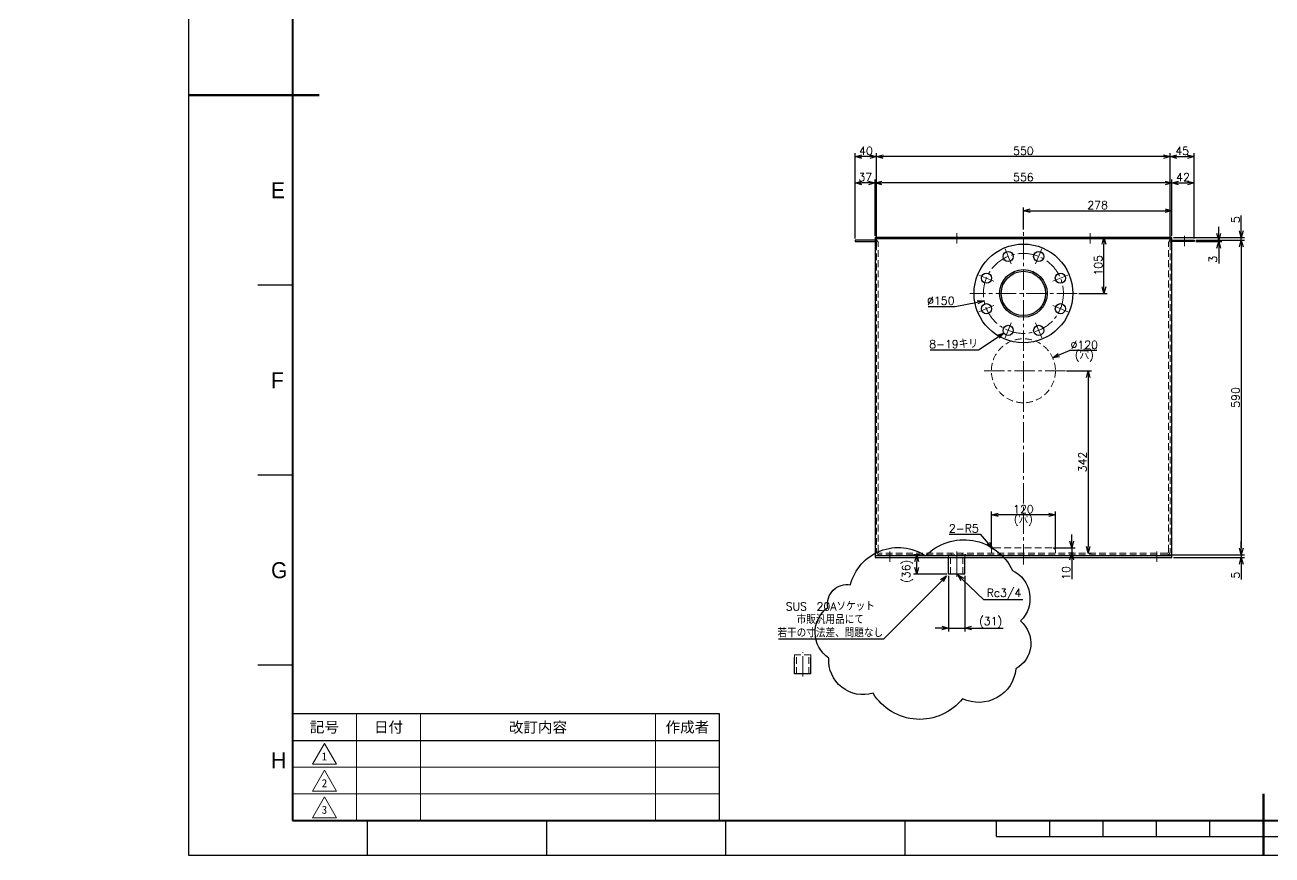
# Model space of a CAD drawing. Header units: millimetres. Extents: x 0 to 8669, y -24 to 3134.
# Drawn here: x 4335 to 6671, y 0 to 1556 of the extents above; entities that cross this region are included whole.
import ezdxf
from ezdxf import colors
from ezdxf.entities.mleader import LeaderData, LeaderLine
from ezdxf.enums import TextEntityAlignment as Align
from ezdxf.math import Vec2, Vec3

# ---------------------------------------------------------------- set-up
doc = ezdxf.new("R2010")
doc.units = ezdxf.units.MM
doc.header["$LTSCALE"] = 2
doc.header["$PDMODE"] = 99
doc.header["$PDSIZE"] = 1
doc.linetypes.add('CENTER2', pattern=[28.575, 19.05, -3.175, 3.175, -3.175])
doc.linetypes.add('HIDDEN', pattern=[9.525, 6.35, -3.175])
for name, color, linetype, lineweight in [('04_HIDDEN', 2, 'HIDDEN', 13), ('05_CENTER', 4, 'CENTER2', 13), ('08_DIM', 3, 'Continuous', 13), ('99_図枠', 7, 'Continuous', 40)]:
    doc.layers.add(name, color=color, linetype=linetype, lineweight=lineweight)
doc.styles.add('KSS_TXT', font='txt.shx', dxfattribs={"bigfont": 'extfont2.shx'})
doc.styles.add('MS_G', font='MS Gothic.ttf')
doc.styles.get("Standard").update_dxf_attribs({"font": 'txt.shx', "bigfont": 'extfont2.shx'})
doc.styles.add('表題用', font='MS PGothic.ttf')
doc.dimstyles.new('KSS_DIM', dxfattribs={"dimscale": 5, "dimtxt": 3, "dimasz": 2.5, "dimexe": 1.25, "dimexo": 0.625, "dimtad": 1, "dimdsep": 46, "dimtxsty": 'KSS_TXT', "dimblk": 'OPEN30', "dimcen": 0, "dimazin": 2, "dimtfac": 0.75, "dimtmove": 0, "dimatfit": 3, "dimldrblk": 'OPEN30', "dimfxl": 1.25, "dimtolj": 1, "dimarcsym": 0})
doc.dimstyles.new('KSS_DIM$3', dxfattribs={"dimscale": 5, "dimtxt": 3, "dimasz": 2.5, "dimexe": 1.25, "dimexo": 0.625, "dimtad": 1, "dimtih": 1, "dimtoh": 1, "dimdsep": 46, "dimtxsty": 'KSS_TXT', "dimblk": 'OPEN30', "dimcen": 0, "dimazin": 2, "dimtfac": 0.75, "dimtofl": 0, "dimtmove": 0, "dimatfit": 3, "dimldrblk": 'OPEN30', "dimfxl": 1.25, "dimtolj": 1, "dimarcsym": 0})
doc.dimstyles.new('KSS_DIM$4', dxfattribs={"dimscale": 5, "dimtxt": 3, "dimasz": 2.5, "dimexe": 1.25, "dimexo": 0.625, "dimtad": 1, "dimtih": 1, "dimtoh": 1, "dimdsep": 46, "dimtxsty": 'KSS_TXT', "dimblk": 'OPEN30', "dimcen": 0, "dimse1": 1, "dimazin": 2, "dimtfac": 0.75, "dimtofl": 0, "dimtmove": 0, "dimatfit": 3, "dimldrblk": 'OPEN30', "dimfxl": 1.25, "dimtolj": 1, "dimarcsym": 0})

# ---------------------------------------------------------------- blocks, each defined once
blk = doc.blocks.new('_Open30')
at = {"color": 0, "linetype": 'ByBlock', "lineweight": -2}
for p, q in [((-1, 0.27), (0, 0)), ((0, 0), (-1, -0.27)), ((0, 0), (-1, 0))]:
    blk.add_line(p, q, dxfattribs=at)
blk = doc.blocks.new('*D244')
at = {"layer": '08_DIM', "color": 0, "lineweight": -2, "transparency": 16777216}
for p, q in [((6205.5, 1172.3), (6205.5, 1213.7)), ((6218, 1207.5), (6471, 1207.5)), ((6483.5, 1160.7), (6483.5, 1213.7))]:
    blk.add_line(p, q, dxfattribs=at)
at = {"layer": 'Defpoints', "color": 0, "transparency": 16777216}
for p in [(6483.5, 1207.5), (6205.5, 1169.2), (6483.5, 1157.6)]:
    blk.add_point(p, dxfattribs=at)
at = {"layer": '08_DIM', "color": 0, "lineweight": -2, "transparency": 16777216, "xscale": 12.5, "yscale": 12.5, "zscale": 12.5, "rotation": 180}
blk.add_blockref('_Open30', (6205.5, 1207.5), dxfattribs=at)
at = {"layer": '08_DIM', "color": 0, "lineweight": -2, "transparency": 16777216, "xscale": 12.5, "yscale": 12.5, "zscale": 12.5}
blk.add_blockref('_Open30', (6483.5, 1207.5), dxfattribs=at)
at = {"layer": '08_DIM', "color": 0, "transparency": 16777216, "insert": (6344.5, 1218.1), "char_height": 15, "attachment_point": 5, "style": 'KSS_TXT'}
blk.add_mtext('\\A1;278', dxfattribs=at)
blk = doc.blocks.new('*D245')
at = {"layer": '08_DIM', "color": 0, "lineweight": -2, "transparency": 16777216}
for p, q in [((6286.3, 907.6), (6333.1, 907.6)), ((6326.9, 895.1), (6326.9, 578.1)), ((6327.4, 565.6), (6333.1, 565.6))]:
    blk.add_line(p, q, dxfattribs=at)
at = {"layer": 'Defpoints', "color": 0, "transparency": 16777216}
for p in [(6283.2, 907.6), (6324.2, 565.6), (6326.9, 565.6)]:
    blk.add_point(p, dxfattribs=at)
at = {"layer": '08_DIM', "color": 0, "lineweight": -2, "transparency": 16777216, "xscale": 12.5, "yscale": 12.5, "zscale": 12.5}
for p, rotation in [((6326.9, 907.6), 90), ((6326.9, 565.6), 270)]:
    blk.add_blockref('_Open30', p, dxfattribs=dict(at, rotation=rotation))
at = {"layer": '08_DIM', "color": 0, "transparency": 16777216, "insert": (6316.3, 736.6), "char_height": 15, "attachment_point": 5, "rotation": 90, "style": 'KSS_TXT'}
blk.add_mtext('\\A1;342', dxfattribs=at)
blk = doc.blocks.new('*D264')
at = {"layer": '08_DIM', "color": 0, "lineweight": -2, "transparency": 16777216}
for p, q in [((6121.2, 946.9), (6158.4, 971.2)), ((6031.1, 946.9), (6121.2, 946.9))]:
    blk.add_line(p, q, dxfattribs=at)
at = {"layer": 'Defpoints', "color": 0, "transparency": 16777216}
for p in [(6184.8, 988.5), (6168.9, 978.1)]:
    blk.add_point(p, dxfattribs=at)
at = {"layer": '08_DIM', "color": 0, "lineweight": -2, "transparency": 16777216, "xscale": 12.5, "yscale": 12.5, "zscale": 12.5, "rotation": 33.20951096967583}
blk.add_blockref('_Open30', (6168.9, 978.1), dxfattribs=at)
at = {"layer": '08_DIM', "color": 0, "transparency": 16777216, "insert": (6074.6, 957.5), "char_height": 15, "attachment_point": 5, "style": 'KSS_TXT'}
blk.add_mtext('\\A1;8-19キリ', dxfattribs=at)
blk = doc.blocks.new('*D271')
at = {"layer": '08_DIM', "color": 0, "lineweight": -2, "transparency": 16777216}
for p, q in [((5927.5, 1160.7), (5927.5, 1266)), ((6483.5, 1160.7), (6483.5, 1266)), ((6471, 1259.7), (5940, 1259.7))]:
    blk.add_line(p, q, dxfattribs=at)
at = {"layer": 'Defpoints', "color": 0, "transparency": 16777216}
for p in [(5927.5, 1259.7), (5927.5, 1157.6), (6483.5, 1157.6)]:
    blk.add_point(p, dxfattribs=at)
at = {"layer": '08_DIM', "color": 0, "lineweight": -2, "transparency": 16777216, "xscale": 12.5, "yscale": 12.5, "zscale": 12.5, "rotation": 180}
blk.add_blockref('_Open30', (5927.5, 1259.7), dxfattribs=at)
at = {"layer": '08_DIM', "color": 0, "lineweight": -2, "transparency": 16777216, "xscale": 12.5, "yscale": 12.5, "zscale": 12.5}
blk.add_blockref('_Open30', (6483.5, 1259.7), dxfattribs=at)
at = {"layer": '08_DIM', "color": 0, "transparency": 16777216, "insert": (6205.5, 1270.4), "char_height": 15, "attachment_point": 5, "style": 'KSS_TXT'}
blk.add_mtext('\\A1;556', dxfattribs=at)
blk = doc.blocks.new('*D272')
at = {"layer": '08_DIM', "color": 0, "lineweight": -2, "transparency": 16777216}
for p, q in [((6483.5, 1160.7), (6483.5, 1266)), ((6525.5, 1155.7), (6525.5, 1266)), ((6496, 1259.7), (6513, 1259.7))]:
    blk.add_line(p, q, dxfattribs=at)
at = {"layer": 'Defpoints', "color": 0, "transparency": 16777216}
for p in [(6525.5, 1259.7), (6483.5, 1157.6), (6525.5, 1152.6)]:
    blk.add_point(p, dxfattribs=at)
at = {"layer": '08_DIM', "color": 0, "lineweight": -2, "transparency": 16777216, "xscale": 12.5, "yscale": 12.5, "zscale": 12.5, "rotation": 180}
blk.add_blockref('_Open30', (6483.5, 1259.7), dxfattribs=at)
at = {"layer": '08_DIM', "color": 0, "lineweight": -2, "transparency": 16777216, "xscale": 12.5, "yscale": 12.5, "zscale": 12.5}
blk.add_blockref('_Open30', (6525.5, 1259.7), dxfattribs=at)
at = {"layer": '08_DIM', "color": 0, "transparency": 16777216, "insert": (6504.5, 1270.4), "char_height": 15, "attachment_point": 5, "style": 'KSS_TXT'}
blk.add_mtext('\\A1;42', dxfattribs=at)
blk = doc.blocks.new('*D273')
at = {"layer": '08_DIM', "color": 0, "lineweight": -2, "transparency": 16777216}
for p, q in [((6613.6, 1170.1), (6613.6, 1198.8)), ((6486.6, 1157.6), (6619.9, 1157.6)), ((6528.6, 1152.6), (6619.9, 1152.6)), ((6613.6, 1152.6), (6613.6, 1157.6)), ((6613.6, 1140.1), (6613.6, 1127.6))]:
    blk.add_line(p, q, dxfattribs=at)
at = {"layer": 'Defpoints', "color": 0, "transparency": 16777216}
for p in [(6483.5, 1157.6), (6525.5, 1152.6), (6613.6, 1157.6)]:
    blk.add_point(p, dxfattribs=at)
at = {"layer": '08_DIM', "color": 0, "lineweight": -2, "transparency": 16777216, "xscale": 12.5, "yscale": 12.5, "zscale": 12.5}
for p, rotation in [((6613.6, 1157.6), 270), ((6613.6, 1152.6), 90)]:
    blk.add_blockref('_Open30', p, dxfattribs=dict(at, rotation=rotation))
at = {"layer": '08_DIM', "color": 0, "transparency": 16777216, "insert": (6603, 1190.7), "char_height": 15, "attachment_point": 5, "rotation": 90, "style": 'KSS_TXT'}
blk.add_mtext('\\A1;5', dxfattribs=at)
blk = doc.blocks.new('*D274')
at = {"layer": '08_DIM', "color": 0, "lineweight": -2, "transparency": 16777216}
for p, q in [((5890.5, 1155.7), (5890.5, 1266)), ((5927.5, 1160.7), (5927.5, 1266)), ((5915, 1259.7), (5903, 1259.7))]:
    blk.add_line(p, q, dxfattribs=at)
at = {"layer": 'Defpoints', "color": 0, "transparency": 16777216}
for p in [(5890.5, 1259.7), (5890.5, 1152.6), (5927.5, 1157.6)]:
    blk.add_point(p, dxfattribs=at)
at = {"layer": '08_DIM', "color": 0, "lineweight": -2, "transparency": 16777216, "xscale": 12.5, "yscale": 12.5, "zscale": 12.5, "rotation": 180}
blk.add_blockref('_Open30', (5890.5, 1259.7), dxfattribs=at)
at = {"layer": '08_DIM', "color": 0, "lineweight": -2, "transparency": 16777216, "xscale": 12.5, "yscale": 12.5, "zscale": 12.5}
blk.add_blockref('_Open30', (5927.5, 1259.7), dxfattribs=at)
at = {"layer": '08_DIM', "color": 0, "transparency": 16777216, "insert": (5909, 1270.4), "char_height": 15, "attachment_point": 5, "style": 'KSS_TXT'}
blk.add_mtext('\\A1;37', dxfattribs=at)
blk = doc.blocks.new('*D292')
at = {"layer": '08_DIM', "color": 0, "lineweight": -2, "transparency": 16777216}
for p, q in [((5930.5, 1149.7), (5930.5, 1315.2)), ((6468, 1308.9), (5943, 1308.9)), ((6480.5, 1149.7), (6480.5, 1315.2))]:
    blk.add_line(p, q, dxfattribs=at)
at = {"layer": 'Defpoints', "color": 0, "transparency": 16777216}
for p in [(5930.5, 1308.9), (5930.5, 1146.6), (6480.5, 1146.6)]:
    blk.add_point(p, dxfattribs=at)
at = {"layer": '08_DIM', "color": 0, "lineweight": -2, "transparency": 16777216, "xscale": 12.5, "yscale": 12.5, "zscale": 12.5, "rotation": 180}
blk.add_blockref('_Open30', (5930.5, 1308.9), dxfattribs=at)
at = {"layer": '08_DIM', "color": 0, "lineweight": -2, "transparency": 16777216, "xscale": 12.5, "yscale": 12.5, "zscale": 12.5}
blk.add_blockref('_Open30', (6480.5, 1308.9), dxfattribs=at)
at = {"layer": '08_DIM', "color": 0, "transparency": 16777216, "insert": (6205.5, 1319.6), "char_height": 15, "attachment_point": 5, "style": 'KSS_TXT'}
blk.add_mtext('\\A1;550', dxfattribs=at)
blk = doc.blocks.new('*D293')
at = {"layer": '08_DIM', "color": 0, "lineweight": -2, "transparency": 16777216}
for p, q in [((6480.5, 1149.7), (6480.5, 1315.2)), ((6493, 1308.9), (6513, 1308.9)), ((6525.5, 1155.7), (6525.5, 1315.2))]:
    blk.add_line(p, q, dxfattribs=at)
at = {"layer": 'Defpoints', "color": 0, "transparency": 16777216}
for p in [(6525.5, 1308.9), (6480.5, 1146.6), (6525.5, 1152.6)]:
    blk.add_point(p, dxfattribs=at)
at = {"layer": '08_DIM', "color": 0, "lineweight": -2, "transparency": 16777216, "xscale": 12.5, "yscale": 12.5, "zscale": 12.5, "rotation": 180}
blk.add_blockref('_Open30', (6480.5, 1308.9), dxfattribs=at)
at = {"layer": '08_DIM', "color": 0, "lineweight": -2, "transparency": 16777216, "xscale": 12.5, "yscale": 12.5, "zscale": 12.5}
blk.add_blockref('_Open30', (6525.5, 1308.9), dxfattribs=at)
at = {"layer": '08_DIM', "color": 0, "transparency": 16777216, "insert": (6503, 1319.6), "char_height": 15, "attachment_point": 5, "style": 'KSS_TXT'}
blk.add_mtext('\\A1;45', dxfattribs=at)
blk = doc.blocks.new('*D294')
at = {"layer": '08_DIM', "color": 0, "lineweight": -2, "transparency": 16777216}
for p, q in [((5890.5, 1155.7), (5890.5, 1315.2)), ((5918, 1308.9), (5903, 1308.9)), ((5930.5, 1149.7), (5930.5, 1315.2))]:
    blk.add_line(p, q, dxfattribs=at)
at = {"layer": 'Defpoints', "color": 0, "transparency": 16777216}
for p in [(5890.5, 1308.9), (5890.5, 1152.6), (5930.5, 1146.6)]:
    blk.add_point(p, dxfattribs=at)
at = {"layer": '08_DIM', "color": 0, "lineweight": -2, "transparency": 16777216, "xscale": 12.5, "yscale": 12.5, "zscale": 12.5, "rotation": 180}
blk.add_blockref('_Open30', (5890.5, 1308.9), dxfattribs=at)
at = {"layer": '08_DIM', "color": 0, "lineweight": -2, "transparency": 16777216, "xscale": 12.5, "yscale": 12.5, "zscale": 12.5}
blk.add_blockref('_Open30', (5930.5, 1308.9), dxfattribs=at)
at = {"layer": '08_DIM', "color": 0, "transparency": 16777216, "insert": (5910.5, 1319.6), "char_height": 15, "attachment_point": 5, "style": 'KSS_TXT'}
blk.add_mtext('\\A1;40', dxfattribs=at)
blk = doc.blocks.new('*D295')
at = {"layer": '08_DIM', "color": 0, "lineweight": -2, "transparency": 16777216}
for p, q in [((6292.3, 945.5), (6272, 936.6)), ((6343.3, 945.5), (6292.3, 945.5))]:
    blk.add_line(p, q, dxfattribs=at)
at = {"layer": 'Defpoints', "color": 0, "transparency": 16777216}
for p in [(6260.5, 931.6), (6150.5, 883.5)]:
    blk.add_point(p, dxfattribs=at)
at = {"layer": '08_DIM', "color": 0, "lineweight": -2, "transparency": 16777216, "xscale": 12.5, "yscale": 12.5, "zscale": 12.5, "rotation": 203.5855268638915}
blk.add_blockref('_Open30', (6260.5, 931.6), dxfattribs=at)
at = {"layer": '08_DIM', "color": 0, "transparency": 16777216, "char_height": 15, "attachment_point": 5, "style": 'KSS_TXT'}
for s, insert in [('\\A1;%%C120', (6319.5, 956.1)), ('\\A1;(穴)', (6319.5, 934.8))]:
    blk.add_mtext(s, dxfattribs=dict(at, insert=insert))
blk = doc.blocks.new('*D309')
at = {"layer": '08_DIM', "color": 0, "lineweight": -2, "transparency": 16777216}
for p, q in [((6528.6, 1152.6), (6619.9, 1152.6)), ((6613.6, 1140.1), (6613.6, 575.1)), ((6477.6, 562.6), (6619.9, 562.6))]:
    blk.add_line(p, q, dxfattribs=at)
at = {"layer": 'Defpoints', "color": 0, "transparency": 16777216}
for p in [(6525.5, 1152.6), (6474.5, 562.6), (6613.6, 562.6)]:
    blk.add_point(p, dxfattribs=at)
at = {"layer": '08_DIM', "color": 0, "lineweight": -2, "transparency": 16777216, "xscale": 12.5, "yscale": 12.5, "zscale": 12.5}
for p, rotation in [((6613.6, 1152.6), 90), ((6613.6, 562.6), 270)]:
    blk.add_blockref('_Open30', p, dxfattribs=dict(at, rotation=rotation))
at = {"layer": '08_DIM', "color": 0, "transparency": 16777216, "insert": (6603, 857.6), "char_height": 15, "attachment_point": 5, "rotation": 90, "style": 'KSS_TXT'}
blk.add_mtext('\\A1;590', dxfattribs=at)
blk = doc.blocks.new('*D310')
at = {"layer": '08_DIM', "color": 0, "lineweight": -2, "transparency": 16777216}
for p, q in [((6348.6, 1157.6), (6362.7, 1157.6)), ((6356.5, 1065.1), (6356.5, 1145.1)), ((6309.2, 1052.6), (6362.7, 1052.6))]:
    blk.add_line(p, q, dxfattribs=at)
at = {"layer": 'Defpoints', "color": 0, "transparency": 16777216}
for p in [(6345.5, 1157.6), (6356.5, 1157.6), (6306.1, 1052.6)]:
    blk.add_point(p, dxfattribs=at)
at = {"layer": '08_DIM', "color": 0, "lineweight": -2, "transparency": 16777216, "xscale": 12.5, "yscale": 12.5, "zscale": 12.5}
for p, rotation in [((6356.5, 1157.6), 90), ((6356.5, 1052.6), 270)]:
    blk.add_blockref('_Open30', p, dxfattribs=dict(at, rotation=rotation))
at = {"layer": '08_DIM', "color": 0, "transparency": 16777216, "insert": (6345.9, 1105.1), "char_height": 15, "attachment_point": 5, "rotation": 90, "style": 'KSS_TXT'}
blk.add_mtext('\\A1;105', dxfattribs=at)
blk = doc.blocks.new('*D311')
at = {"layer": '08_DIM', "color": 0, "lineweight": -2, "transparency": 16777216}
for p, q in [((6145.5, 573.7), (6145.5, 643.8)), ((6253, 637.6), (6158, 637.6)), ((6265.5, 573.7), (6265.5, 643.8))]:
    blk.add_line(p, q, dxfattribs=at)
at = {"layer": 'Defpoints', "color": 0, "transparency": 16777216}
for p in [(6145.5, 637.6), (6145.5, 570.6), (6265.5, 570.6)]:
    blk.add_point(p, dxfattribs=at)
at = {"layer": '08_DIM', "color": 0, "lineweight": -2, "transparency": 16777216, "xscale": 12.5, "yscale": 12.5, "zscale": 12.5, "rotation": 180}
blk.add_blockref('_Open30', (6145.5, 637.6), dxfattribs=at)
at = {"layer": '08_DIM', "color": 0, "lineweight": -2, "transparency": 16777216, "xscale": 12.5, "yscale": 12.5, "zscale": 12.5}
blk.add_blockref('_Open30', (6265.5, 637.6), dxfattribs=at)
at = {"layer": '08_DIM', "color": 0, "transparency": 16777216, "char_height": 15, "attachment_point": 5, "style": 'KSS_TXT'}
for s, insert in [('\\A1;120', (6205.5, 648.2)), ('\\A1;(穴)', (6205.5, 626.9))]:
    blk.add_mtext(s, dxfattribs=dict(at, insert=insert))
blk = doc.blocks.new('*D312')
at = {"layer": '08_DIM', "color": 0, "lineweight": -2, "transparency": 16777216}
for p, q in [((6296.1, 588.1), (6296.1, 600.6)), ((6263.6, 575.6), (6302.3, 575.6)), ((6299.2, 565.6), (6289.8, 565.6)), ((6296.1, 575.6), (6296.1, 565.6)), ((6296.1, 553.1), (6296.1, 516.8))]:
    blk.add_line(p, q, dxfattribs=at)
at = {"layer": 'Defpoints', "color": 0, "transparency": 16777216}
for p in [(6260.5, 575.6), (6296.1, 565.6), (6302.3, 565.6)]:
    blk.add_point(p, dxfattribs=at)
at = {"layer": '08_DIM', "color": 0, "lineweight": -2, "transparency": 16777216, "xscale": 12.5, "yscale": 12.5, "zscale": 12.5}
for p, rotation in [((6296.1, 575.6), 270), ((6296.1, 565.6), 90)]:
    blk.add_blockref('_Open30', p, dxfattribs=dict(at, rotation=rotation))
at = {"layer": '08_DIM', "color": 0, "transparency": 16777216, "insert": (6285.5, 528.7), "char_height": 15, "attachment_point": 5, "rotation": 90, "style": 'KSS_TXT'}
blk.add_mtext('\\A1;10', dxfattribs=at)
blk = doc.blocks.new('*D313')
at = {"layer": '08_DIM', "color": 0, "lineweight": -2, "transparency": 16777216}
for p, q in [((6066.4, 601.5), (6124.5, 601.5)), ((6124.5, 601.5), (6139.3, 583.9))]:
    blk.add_line(p, q, dxfattribs=at)
at = {"layer": 'Defpoints', "color": 0, "transparency": 16777216}
for p in [(6147.3, 574.4), (6150.5, 570.6)]:
    blk.add_point(p, dxfattribs=at)
at = {"layer": '08_DIM', "color": 0, "lineweight": -2, "transparency": 16777216, "xscale": 12.5, "yscale": 12.5, "zscale": 12.5, "rotation": 310.0514691601326}
blk.add_blockref('_Open30', (6147.3, 574.4), dxfattribs=at)
at = {"layer": '08_DIM', "color": 0, "transparency": 16777216, "insert": (6093.9, 612.1), "char_height": 15, "attachment_point": 5, "style": 'KSS_TXT'}
blk.add_mtext('\\A1;\\A1;2-R5', dxfattribs=at)
blk = doc.blocks.new('*D314')
at = {"layer": '08_DIM', "color": 0, "lineweight": -2, "transparency": 16777216}
for p, q in [((6613.6, 575.1), (6613.6, 587.6)), ((6477.6, 562.6), (6619.9, 562.6)), ((6613.6, 562.6), (6613.6, 557.6)), ((6486.6, 557.6), (6619.9, 557.6)), ((6613.6, 545.1), (6613.6, 516.3))]:
    blk.add_line(p, q, dxfattribs=at)
at = {"layer": 'Defpoints', "color": 0, "transparency": 16777216}
for p in [(6474.5, 562.6), (6483.5, 557.6), (6613.6, 557.6)]:
    blk.add_point(p, dxfattribs=at)
at = {"layer": '08_DIM', "color": 0, "lineweight": -2, "transparency": 16777216, "xscale": 12.5, "yscale": 12.5, "zscale": 12.5}
for p, rotation in [((6613.6, 562.6), 270), ((6613.6, 557.6), 90)]:
    blk.add_blockref('_Open30', p, dxfattribs=dict(at, rotation=rotation))
at = {"layer": '08_DIM', "color": 0, "transparency": 16777216, "insert": (6603, 524.4), "char_height": 15, "attachment_point": 5, "rotation": 90, "style": 'KSS_TXT'}
blk.add_mtext('\\A1;5', dxfattribs=at)
blk = doc.blocks.new('*D288')
at = {"layer": '08_DIM', "color": 0, "lineweight": -2, "transparency": 16777216}
for p, q in [((6077.5, 1028.1), (6119.6, 1036.1)), ((6026.9, 1028.1), (6077.5, 1028.1))]:
    blk.add_line(p, q, dxfattribs=at)
at = {"layer": 'Defpoints', "color": 0, "transparency": 16777216}
for p in [(6279.2, 1066.6), (6131.8, 1038.5)]:
    blk.add_point(p, dxfattribs=at)
at = {"layer": '08_DIM', "color": 0, "lineweight": -2, "transparency": 16777216, "xscale": 12.5, "yscale": 12.5, "zscale": 12.5, "rotation": 10.81605097919866}
blk.add_blockref('_Open30', (6131.8, 1038.5), dxfattribs=at)
at = {"layer": '08_DIM', "color": 0, "transparency": 16777216, "insert": (6050.7, 1038.7), "char_height": 15, "attachment_point": 5, "style": 'KSS_TXT'}
blk.add_mtext('\\A1;%%C150', dxfattribs=at)
blk = doc.blocks.new('*D316')
at = {"layer": '08_DIM', "color": 0, "lineweight": -2, "transparency": 16777216}
for p, q in [((6571.4, 1165.1), (6571.4, 1177.6)), ((6528.6, 1152.6), (6577.6, 1152.6)), ((6528.6, 1149.6), (6577.6, 1149.6)), ((6571.4, 1152.6), (6571.4, 1149.6)), ((6571.4, 1137.1), (6571.4, 1108.3))]:
    blk.add_line(p, q, dxfattribs=at)
at = {"layer": 'Defpoints', "color": 0, "transparency": 16777216}
for p in [(6525.5, 1152.6), (6525.5, 1149.6), (6571.4, 1149.6)]:
    blk.add_point(p, dxfattribs=at)
at = {"layer": '08_DIM', "color": 0, "lineweight": -2, "transparency": 16777216, "xscale": 12.5, "yscale": 12.5, "zscale": 12.5}
for p, rotation in [((6571.4, 1152.6), 270), ((6571.4, 1149.6), 90)]:
    blk.add_blockref('_Open30', p, dxfattribs=dict(at, rotation=rotation))
at = {"layer": '08_DIM', "color": 0, "transparency": 16777216, "insert": (6560.7, 1116.4), "char_height": 15, "attachment_point": 5, "rotation": 90, "style": 'KSS_TXT'}
blk.add_mtext('\\A1;3', dxfattribs=at)
blk = doc.blocks.new('*D317')
at = {"layer": '08_DIM', "color": 0, "lineweight": -2, "transparency": 16777216}
for p, q in [((6011.2, 562.6), (5999.3, 562.6)), ((6005.5, 539.1), (6005.5, 550.1)), ((6061.9, 526.6), (5999.3, 526.6))]:
    blk.add_line(p, q, dxfattribs=at)
at = {"layer": 'Defpoints', "color": 0, "transparency": 16777216}
for p in [(6005.5, 562.6), (6014.3, 562.6), (6065, 526.6)]:
    blk.add_point(p, dxfattribs=at)
at = {"layer": '08_DIM', "color": 0, "lineweight": -2, "transparency": 16777216, "xscale": 12.5, "yscale": 12.5, "zscale": 12.5}
for p, rotation in [((6005.5, 562.6), 90), ((6005.5, 526.6), 270)]:
    blk.add_blockref('_Open30', p, dxfattribs=dict(at, rotation=rotation))
at = {"layer": '08_DIM', "color": 0, "transparency": 16777216, "insert": (5988.2, 531.7), "char_height": 15, "attachment_point": 5, "rotation": 90, "style": 'KSS_TXT'}
blk.add_mtext('\\A1;(36)', dxfattribs=at)
blk = doc.blocks.new('*D325')
at = {"layer": '08_DIM', "color": 0, "lineweight": -2, "transparency": 16777216}
for p, q in [((6065, 523.4), (6065, 419.1)), ((6096, 523.4), (6096, 419.1)), ((6052.5, 425.3), (6040, 425.3)), ((6065, 425.3), (6096, 425.3)), ((6108.5, 425.3), (6167.3, 425.3))]:
    blk.add_line(p, q, dxfattribs=at)
at = {"layer": 'Defpoints', "color": 0, "transparency": 16777216}
for p in [(6065, 526.6), (6096, 526.6), (6096, 425.3)]:
    blk.add_point(p, dxfattribs=at)
at = {"layer": '08_DIM', "color": 0, "lineweight": -2, "transparency": 16777216, "xscale": 12.5, "yscale": 12.5, "zscale": 12.5}
blk.add_blockref('_Open30', (6065, 425.3), dxfattribs=at)
at = {"layer": '08_DIM', "color": 0, "lineweight": -2, "transparency": 16777216, "xscale": 12.5, "yscale": 12.5, "zscale": 12.5, "rotation": 180}
blk.add_blockref('_Open30', (6096, 425.3), dxfattribs=at)
at = {"layer": '08_DIM', "color": 0, "transparency": 16777216, "insert": (6144.1, 435.9), "char_height": 15, "attachment_point": 5, "style": 'KSS_TXT'}
blk.add_mtext('\\A1;(31)', dxfattribs=at)
blk = doc.blocks.new('*D326')
at = {"layer": '08_DIM', "color": 0, "lineweight": -2, "transparency": 16777216}
for p, q in [((5943.7, 405.1), (6052.6, 514.2)), ((5746.6, 405.1), (5943.7, 405.1))]:
    blk.add_line(p, q, dxfattribs=at)
at = {"layer": 'Defpoints', "color": 0, "transparency": 16777216}
for p in [(6061.5, 523), (6065, 526.6)]:
    blk.add_point(p, dxfattribs=at)
at = {"layer": '08_DIM', "color": 0, "lineweight": -2, "transparency": 16777216, "xscale": 12.5, "yscale": 12.5, "zscale": 12.5, "rotation": 45.0312381189737}
blk.add_blockref('_Open30', (6061.5, 523), dxfattribs=at)
at = {"layer": '08_DIM', "color": 0, "transparency": 16777216, "insert": (5843.6, 440.7), "char_height": 15, "width": 205.826, "attachment_point": 5, "style": 'KSS_TXT'}
blk.add_mtext('\\A1;SUS\u300020Aソケット\\P市販汎用品にて\\P若干の寸法差、問題なし', dxfattribs=at)
blk = doc.blocks.new('*D327')
at = {"layer": '08_DIM', "color": 0, "lineweight": -2, "transparency": 16777216}
for p, q in [((6131.1, 478.2), (6091.4, 516.5)), ((6204.2, 478.2), (6131.1, 478.2))]:
    blk.add_line(p, q, dxfattribs=at)
at = {"layer": 'Defpoints', "color": 0, "transparency": 16777216}
for p in [(6086, 521.7), (6089.6, 518.3)]:
    blk.add_point(p, dxfattribs=at)
at = {"layer": '08_DIM', "color": 0, "lineweight": -2, "transparency": 16777216, "xscale": 12.5, "yscale": 12.5, "zscale": 12.5, "rotation": 136.037314157864}
blk.add_blockref('_Open30', (6082.4, 525.2), dxfattribs=at)
at = {"layer": '08_DIM', "color": 0, "transparency": 16777216, "insert": (6169.2, 488.9), "char_height": 15, "attachment_point": 5, "style": 'KSS_TXT'}
blk.add_mtext('\\A1;Rc3/4', dxfattribs=at)
blk = doc.blocks.new('AM_BALLOON1')
at = {"transparency": 16777216}
blk.add_circle((0, 0), 5, dxfattribs=at)
blk.add_attdef('B_NUMBER', text='', height=3, dxfattribs=at).set_placement((0, 0), align=Align.MIDDLE_CENTER)
blk = doc.blocks.new('_OPEN')
at = {"color": 0, "linetype": 'ByBlock'}
for p, q in [((-1, 0.17), (0, 0)), ((0, 0), (-1, -0.17)), ((0, 0), (-1, 0))]:
    blk.add_line(p, q, dxfattribs=at)

msp = doc.modelspace()

# ---------------------------------------------------------------- linework, layer by layer
at = {"color": 0}
for p, q in [((5927.514, 1152.551), (5890.514, 1152.551)), ((5890.514, 1152.551), (5890.514, 1149.551)), ((5890.514, 1149.551), (5927.514, 1149.551)), ((6483.514, 1154.551), (5927.514, 1154.551)), ((6483.514, 1152.551), (6525.514, 1152.551)), ((6525.514, 1149.551), (6483.514, 1149.551)), ((6525.514, 1152.551), (6525.514, 1149.551)), ((6483.514, 560.551), (5927.514, 560.551))]:
    msp.add_line(p, q, dxfattribs=at)
for p, q in [((6065.014, 526.551), (6065.014, 557.551)), ((6096.014, 526.551), (6096.014, 557.551)), ((6096.014, 526.551), (6065.014, 526.551)), ((5776.459, 339.332), (5776.459, 370.332)), ((5807.459, 339.332), (5807.459, 370.332)), ((5807.459, 339.332), (5776.459, 339.332))]:
    msp.add_line(p, q)
msp.add_lwpolyline([(5927.514, 557.551), (6483.514, 557.551), (6483.514, 1157.551), (5927.514, 1157.551)], close=True, dxfattribs=at)
at = {"color": 1}
msp.add_lwpolyline([(6022.093, 560.664, -0.52056705), (6184.756, 533.563, -0.52056705), (6200.006, 438.708, -0.52056705), (6191.534, 348.935, -0.52056705), (6091.564, 293.039, -0.52056705), (5923.817, 303.202, -0.52056705), (5840.791, 369.261, -0.52056705), (5839.097, 464.115, -0.52056705), (5881.457, 506.461, -0.52056705)], format="xyb", close=True, dxfattribs=at)
at = {"color": 3}
for points in [[(6065.014, 562.551), (6065.014, 560.551), (6063.014, 562.551), (6063.014, 562.551)], [(6096.014, 562.551), (6096.014, 560.551), (6098.014, 562.551), (6098.014, 562.551)]]:
    msp.add_lwpolyline(points, close=True, dxfattribs=at)
at = {"color": 0}
for centre, radius in [((6205.514, 1052.551), 92.5), ((6176.813, 1121.842), 9.5), ((6234.216, 1121.842), 9.5), ((6136.223, 1081.252), 9.5), ((6205.514, 1052.551), 44.55), ((6205.514, 1052.551), 41.55), ((6274.805, 1081.252), 9.5), ((6136.223, 1023.849), 9.5), ((6274.805, 1023.849), 9.5), ((6176.813, 983.26), 9.5), ((6234.216, 983.26), 9.5)]:
    msp.add_circle(centre, radius, dxfattribs=at)
at = {"layer": '04_HIDDEN'}
for p, q in [((5930.514, 1146.551), (5930.514, 568.551)), ((5933.514, 568.551), (5933.514, 1146.551)), ((6477.514, 568.551), (6477.514, 1146.551)), ((6480.514, 1146.551), (6480.514, 568.551)), ((6502.014, 1152.551), (6502.014, 1149.551)), ((6513.014, 1152.551), (6513.014, 1149.551)), ((6474.514, 565.551), (5936.514, 565.551)), ((6474.514, 562.551), (5936.514, 562.551)), ((6096.014, 562.551), (6065.014, 562.551)), ((6065.014, 557.551), (6065.014, 562.551)), ((6069.014, 526.551), (6069.014, 562.551)), ((6070.014, 562.551), (6070.014, 565.551)), ((6091.014, 562.551), (6091.014, 565.551)), ((6092.014, 526.551), (6092.014, 562.551)), ((6096.014, 557.551), (6096.014, 562.551)), ((6145.514, 565.551), (6145.514, 570.551)), ((6150.514, 575.551), (6260.514, 575.551)), ((6265.514, 570.551), (6265.514, 565.551)), ((5807.459, 375.332), (5776.459, 375.332)), ((5776.459, 370.332), (5776.459, 375.332)), ((5780.459, 339.332), (5780.459, 375.332)), ((5803.459, 339.332), (5803.459, 375.332)), ((5807.459, 370.332), (5807.459, 375.332))]:
    msp.add_line(p, q, dxfattribs=at)
msp.add_circle((6205.514, 907.551), 60, dxfattribs=at)
for centre, radius, start, end in [((5927.514, 1146.551), 6, 0, 90), ((5927.514, 1146.551), 3, 0, 90), ((6483.514, 1146.551), 6, 90, 180), ((6483.514, 1146.551), 3, 90, 180), ((5936.514, 568.551), 6, 180, 270), ((5936.514, 568.551), 3, 180, 270), ((6150.514, 570.551), 5, 90, 180), ((6260.514, 570.551), 5, 0, 90), ((6474.514, 568.551), 6, 270, 0), ((6474.514, 568.551), 3, 270, 0)]:
    msp.add_arc(centre, radius, start, end, dxfattribs=at)
at = {"layer": '05_CENTER'}
for p, q in [((6205.514, 544.762), (6205.514, 1169.176)), ((6080.514, 1146.316), (6080.514, 1165.714)), ((6330.514, 1146.316), (6330.514, 1165.714)), ((6507.514, 1141.316), (6507.514, 1160.714)), ((6171.027, 1135.81), (6182.599, 1107.873)), ((6240.001, 1135.81), (6228.43, 1107.873)), ((6122.255, 1087.038), (6150.192, 1075.466)), ((6288.773, 1087.038), (6260.837, 1075.466)), ((6306.125, 1052.551), (6104.904, 1052.551)), ((6122.255, 1018.064), (6150.192, 1029.635)), ((6288.773, 1018.064), (6260.837, 1029.635)), ((6171.027, 969.292), (6182.599, 997.228)), ((6240.001, 969.292), (6228.43, 997.228)), ((6284.368, 907.551), (6126.661, 907.551)), ((5955.514, 549.306), (5955.514, 568.704)), ((6080.514, 549.306), (6080.514, 568.704)), ((6080.514, 521.551), (6080.514, 567.551)), ((6455.514, 549.306), (6455.514, 568.704)), ((5791.959, 334.332), (5791.959, 380.332))]:
    msp.add_line(p, q, dxfattribs=at)
msp.add_circle((6205.514, 1052.551), 75, dxfattribs=at)
at = {"layer": '99_図枠', "lineweight": 53}
for p, q in [((4641.004, 1423.967), (4885.829, 1423.967)), ((6655.106, 0), (6655.106, 114.721))]:
    msp.add_line(p, q, dxfattribs=at)
at = {"layer": '99_図枠', "lineweight": 25}
for p, q in [((4835.824, 1067.903), (4770.817, 1067.903)), ((4835.824, 711.838), (4770.817, 711.838)), ((4835.824, 355.774), (4770.817, 355.774)), ((4835.824, 214.731), (5635.904, 214.731)), ((4976.688, 0), (4976.688, 64.716)), ((5312.372, 0), (5312.372, 64.716)), ((5648.055, 0), (5648.055, 64.716)), ((5983.739, 0), (5983.739, 64.716)), ((6155.056, 34.713), (6155.056, 64.716)), ((6255.066, 34.713), (6255.066, 64.716)), ((6355.076, 34.713), (6355.076, 64.716)), ((6455.086, 34.713), (6455.086, 64.716)), ((6555.096, 34.713), (6555.096, 64.716)), ((6155.056, 34.713), (7155.156, 34.713))]:
    msp.add_line(p, q, dxfattribs=at)
at = {"layer": '99_図枠', "lineweight": 13}
for p, q in [((4955.836, 64.716), (4955.836, 264.736)), ((5075.848, 64.716), (5075.848, 264.736)), ((5515.892, 64.716), (5515.892, 264.736)), ((4835.824, 164.726), (5635.904, 164.726)), ((4835.824, 114.721), (5635.904, 114.721))]:
    msp.add_line(p, q, dxfattribs=at)
at = {"layer": '99_図枠'}
msp.add_lwpolyline([(4835.824, 64.716), (8604.202, 64.716), (8604.202, 2783.218), (4835.824, 2783.218)], close=True, dxfattribs=at)
at = {"layer": '99_図枠', "lineweight": 25}
msp.add_lwpolyline([(4835.824, 64.716), (5635.904, 64.716), (5635.904, 264.736), (4835.824, 264.736)], close=True, dxfattribs=at)
at = {"layer": '99_図枠', "lineweight": 13}
for points in [[(4873.328, 170.037), (4895.83, 209.012), (4918.332, 170.037), (4873.328, 170.037)], [(4873.328, 120.032), (4895.83, 159.007), (4918.332, 120.032), (4873.328, 120.032)], [(4873.328, 70.027), (4895.83, 109.002), (4918.332, 70.027), (4873.328, 70.027)]]:
    msp.add_lwpolyline(points, dxfattribs=at)
at = {"layer": 'Defpoints'}
msp.add_lwpolyline([(4641.004, 0), (8669.208, 0), (8669.208, 2848.225), (4641.004, 2848.225)], close=True, dxfattribs=at)

# ---------------------------------------------------------------- texts
at = {"layer": '99_図枠', "lineweight": 13, "style": '表題用'}
for s, p in [('E', (4795.82, 1245.935)), ('F', (4795.82, 889.871)), ('G', (4795.82, 533.806)), ('H', (4795.82, 177.742))]:
    msp.add_text(s, height=30.003, dxfattribs=at).set_placement(p, align=Align.MIDDLE_LEFT)
at = {"layer": '99_図枠', "style": '表題用'}
for s, p in [('記号', (4895.83, 239.733)), ('日付', (5015.842, 239.733)), ('作成者', (5575.898, 239.733))]:
    msp.add_text(s, height=20.002, dxfattribs=at).set_placement(p, align=Align.MIDDLE_CENTER)
msp.add_text('改訂内容', height=20.002, dxfattribs=at).set_placement((5295.87, 239.733), align=Align.MIDDLE)
at = {"layer": '99_図枠', "lineweight": 13, "style": 'MS_G'}
for s, p in [('1', (4895.83, 184.728)), ('2', (4895.83, 134.723)), ('3', (4895.83, 84.718))]:
    msp.add_text(s, height=15.002, dxfattribs=at).set_placement(p, align=Align.MIDDLE)

# ---------------------------------------------------------------- dimensions: what is measured, and where the dimension line sits
at = {"layer": '08_DIM'}
for base, p1, p2, picture, middle in [((5890.514, 1308.944), (5930.514, 1146.551), (5890.514, 1152.551), '*D294', (5910.514, 1319.569)), ((5930.514, 1308.944), (6480.514, 1146.551), (5930.514, 1146.551), '*D292', (6205.514, 1319.569)), ((6525.514, 1308.944), (6480.514, 1146.551), (6525.514, 1152.551), '*D293', (6503.014, 1319.569)), ((5890.514, 1259.726), (5927.514, 1157.551), (5890.514, 1152.551), '*D274', (5909.014, 1270.351)), ((5927.514, 1259.726), (6483.514, 1157.551), (5927.514, 1157.551), '*D271', (6205.514, 1270.351)), ((6525.514, 1259.726), (6483.514, 1157.551), (6525.514, 1152.551), '*D272', (6504.514, 1270.351))]:
    dim = msp.add_linear_dim(base=base, p1=p1, p2=p2, dimstyle='KSS_DIM', dxfattribs=at)
    dim.commit()
    dim.dimension.update_dxf_attribs({"geometry": picture, "text_midpoint": middle})
for base, p1, p2, override, picture, middle in [((6483.514, 1207.465), (6205.514, 1169.176), (6483.514, 1157.551), {"dimscale": 5, "dimarcsym": 1}, '*D244', (6344.514, 1218.09)), ((6145.514, 637.556), (6265.514, 570.551), (6145.514, 570.551), {"dimpost": '\\X(穴)'}, '*D311', (6205.514, 637.556))]:
    dim = msp.add_linear_dim(base=base, p1=p1, p2=p2, dimstyle='KSS_DIM', override=override, dxfattribs=at)
    dim.commit()
    dim.dimension.update_dxf_attribs({"geometry": picture, "text_midpoint": middle})
for base, p1, p2, picture, middle in [((6613.603, 1157.551), (6525.514, 1152.551), (6483.514, 1157.551), '*D273', (6602.978, 1190.676)), ((6571.356, 1149.551), (6525.514, 1152.551), (6525.514, 1149.551), '*D316', (6560.731, 1116.426)), ((6296.093, 565.551), (6260.514, 575.551), (6302.343, 565.551), '*D312', (6285.468, 528.676)), ((6613.603, 557.551), (6474.514, 562.551), (6483.514, 557.551), '*D314', (6602.978, 524.426))]:
    dim = msp.add_linear_dim(base=base, p1=p1, p2=p2, angle=90, dimstyle='KSS_DIM', dxfattribs=at)
    dim.commit()
    dim.dimension.update_dxf_attribs({"geometry": picture, "text_midpoint": middle})
for base, p1, p2, override, picture, middle in [((6356.484, 1157.551), (6306.125, 1052.551), (6345.514, 1157.551), {"dimscale": 5, "dimarcsym": 1}, '*D310', (6345.859, 1105.051)), ((6613.603, 562.551), (6525.514, 1152.551), (6474.514, 562.551), {"dimarcsym": 1}, '*D309', (6602.978, 857.551)), ((6326.898, 565.551), (6283.19, 907.551), (6324.226, 565.551), {"dimscale": 5, "dimarcsym": 1}, '*D245', (6316.273, 736.551))]:
    dim = msp.add_linear_dim(base=base, p1=p1, p2=p2, angle=90, dimstyle='KSS_DIM', override=override, dxfattribs=at)
    dim.commit()
    dim.dimension.update_dxf_attribs({"geometry": picture, "text_midpoint": middle})
for p1, p2, override, picture, middle in [((6279.182, 1066.625), (6131.847, 1038.476), {"dimpost": '%%C<>'}, '*D288', (6077.539, 1028.101)), ((6150.527, 883.544), (6260.502, 931.558), {"dimpost": '%%C<>\\X(穴)'}, '*D295', (6319.516, 945.453))]:
    dim = msp.add_diameter_dim_2p(p1=p1, p2=p2, dimstyle='KSS_DIM$3', override=override, dxfattribs=at)
    dim.commit()
    dim.dimension.update_dxf_attribs({"geometry": picture, "text_midpoint": middle, "dimtype": 163})
dim = msp.add_diameter_dim_2p(p1=(6184.761, 988.463), p2=(6168.865, 978.057), text='8-<>キリ', dimstyle='KSS_DIM$3', override={"dimpost": '<>', "dimtix": 1, "dimarcsym": 1}, dxfattribs=at)
dim.commit()
dim.dimension.update_dxf_attribs({"geometry": '*D264', "text_midpoint": (6074.574, 946.854), "dimtype": 163})
dim = msp.add_radius_dim(center=(6150.514, 570.551), mpoint=(6147.297, 574.378), text='\\A1;2-<>', dimstyle='KSS_DIM$4', override={"dimpost": 'R<>', "dimtxsty": 'KSS_TXT', "dimtfill": 0, "dimtfillclr": 0}, dxfattribs=at)
dim.commit()
dim.dimension.update_dxf_attribs({"geometry": '*D313', "text_midpoint": (6093.882, 601.489), "dimtype": 164})
at = {"layer": '08_DIM', "color": 1}
dim = msp.add_linear_dim(base=(6005.523, 562.551), p1=(6065.014, 526.551), p2=(6014.281, 562.551), angle=270, text='(<>)', dimstyle='KSS_DIM', override={"dimtmove": 2}, dxfattribs=at)
dim.commit()
dim.dimension.update_dxf_attribs({"geometry": '*D317', "text_midpoint": (5988.186, 531.671), "dimtype": 160})
for center, mpoint, text, picture, middle in [((6065.014, 526.551), (6061.481, 523.013), 'SUS\u300020Aソケット\\P市販汎用品にて\\P若干の寸法差、問題なし', '*D326', (5843.577, 405.106)), ((6086.011, 521.726), (6089.61, 518.255), 'Rc3/4', '*D327', (6169.223, 478.242))]:
    dim = msp.add_radius_dim(center=center, mpoint=mpoint, text=text, dimstyle='KSS_DIM$4', override={"dimpost": 'R<>'}, dxfattribs=at)
    dim.commit()
    dim.dimension.update_dxf_attribs({"geometry": picture, "text_midpoint": middle, "dimtype": 164})
dim = msp.add_linear_dim(base=(6096.014, 425.31), p1=(6065.014, 526.551), p2=(6096.014, 526.551), text='(<>)', dimstyle='KSS_DIM', override={"dimarcsym": 1}, dxfattribs=at)
dim.commit()
dim.dimension.update_dxf_attribs({"geometry": '*D325', "text_midpoint": (6144.139, 435.935)})

# ---------------------------------------------------------------- leaders
at = {"layer": '08_DIM'}
ml = msp.add_multileader_block('Standard', dxfattribs=at)
ml.set_content('AM_BALLOON1', color=256, scale=6.25)
ml.set_attribute('B_NUMBER', '120', width=0)
ml.set_leader_properties(color=256, linetype='ByLayer', lineweight=-1)
ml.set_arrow_properties(name='OPEN')
ml.build(insert=Vec2(0, 0))
ml.multileader.update_dxf_attribs({"leader_type": 0, "has_dogleg": 0, "text_right_attachment_type": 6, "dogleg_length": 0, "arrow_head_size": 12.5, "scale": 2.5, "block_connection_type": 1})
ctx = ml.context
ctx.base_point, ctx.scale, ctx.char_height, ctx.arrow_head_size, ctx.landing_gap_size, ctx.plane_origin = Vec3(5241.046, 2548.571), 2.5, 25, 12.5, 12.5, Vec3(5241.046, 2548.571)
ctx.right_attachment, ctx.attachment_type = 6, 1
notes = []
notes.append((ctx, [(0, (0, 0, 0), (0, 0), (1, 0), 1, [])]))
ctx.block.insert = Vec3(5241.046, 2548.571)
for ctx, leaders in notes:
    for number, flags, end, landing, length, lines in leaders:
        leader = LeaderData()
        leader.index, (leader.has_last_leader_line, leader.has_dogleg_vector, leader.attachment_direction) = number, flags
        leader.last_leader_point, leader.dogleg_vector, leader.dogleg_length = Vec3(end), Vec3(landing), length
        for number, points, colour, breaks in lines:
            line = LeaderLine()
            line.index, line.vertices, line.color, line.breaks = number, Vec3.list(points), colors.encode_raw_color(colour), breaks
            leader.lines.append(line)
        ctx.leaders.append(leader)

doc.saveas('drawing.dxf')
